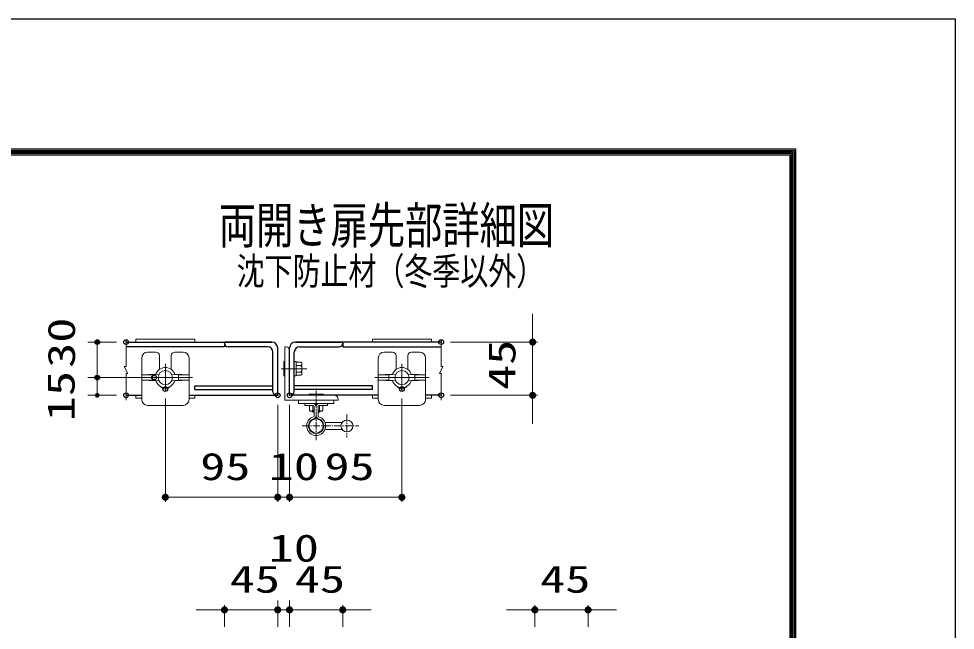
# Model space of a CAD drawing. Units: millimetres, scale not verified, with parts at other scales. Extents: x -5250 to 5250, y -3712 to 3712.
# Drawn here: x 3271 to 5250, y 2420 to 3712 of the extents above; entities that cross this region are included whole.
import ezdxf
from ezdxf.enums import TextEntityAlignment as Align

# ---------------------------------------------------------------- set-up
doc = ezdxf.new("R2010")
doc.units = ezdxf.units.MM
doc.header["$LTSCALE"] = 20
doc.header["$PDMODE"] = 32
doc.header["$PDSIZE"] = 10
doc.linetypes.add('USER1', pattern=[50.8, 31.75, -6.35, 6.35, -6.35])
doc.linetypes.add('USER4', pattern=[1.125, 0.75, -0.125, 0.125, -0.125])
for name, color, linetype, lineweight in [('0-0_D-TTL', 7, 'Continuous', 25), ('0-2_D-STR-TXT', 7, 'Continuous', 13), ('0-3_D-STR1', 1, 'Continuous', 25), ('0-4_D-STR3', 3, 'Continuous', 13), ('0-5_D-BMK', 2, 'Continuous', 13), ('0-6_D-STR-DIM', 7, 'Continuous', 13), ('0-7_0', 7, 'Continuous', 25)]:
    doc.layers.add(name, color=color, linetype=linetype, lineweight=lineweight)
doc.layers.add('0-8_Defpoints', color=7, linetype='Continuous')
doc.styles.add('ＭＳ ゴシック', font='')
doc.styles.get('ＭＳ ゴシック').set_extended_font_data('MS Gothic')

# ---------------------------------------------------------------- blocks, each defined once
blk = doc.blocks.new('_DotSmall')
at = {"layer": '0-7_0'}
for points in [[(0, 0), (-2.5, 0), (-2.48, 0.313)], [(0, 0), (-2.48, -0.313), (-2.5, 0)], [(0, 0), (-2.48, 0.313), (-2.421, 0.622)], [(0, 0), (-2.421, -0.622), (-2.48, -0.313)], [(0, 0), (-2.421, 0.622), (-2.324, 0.92)], [(0, 0), (-2.324, -0.92), (-2.421, -0.622)], [(0, 0), (-2.324, 0.92), (-2.191, 1.204)], [(0, 0), (-2.191, -1.204), (-2.324, -0.92)], [(0, 0), (-2.191, 1.204), (-2.023, 1.469)], [(0, 0), (-2.023, -1.469), (-2.191, -1.204)], [(0, 0), (-2.023, 1.469), (-1.822, 1.711)], [(0, 0), (-1.822, -1.711), (-2.023, -1.469)], [(0, 0), (-1.822, 1.711), (-1.594, 1.926)], [(0, 0), (-1.594, -1.926), (-1.822, -1.711)], [(0, 0), (-1.594, 1.926), (-1.34, 2.111)], [(0, 0), (-1.34, -2.111), (-1.594, -1.926)], [(0, 0), (-1.34, 2.111), (-1.064, 2.262)], [(0, 0), (-1.064, -2.262), (-1.34, -2.111)], [(0, 0), (-1.064, 2.262), (-0.773, 2.378)], [(0, 0), (-0.773, -2.378), (-1.064, -2.262)], [(0, 0), (-0.773, 2.378), (-0.468, 2.456)], [(0, 0), (-0.468, -2.456), (-0.773, -2.378)], [(0, 0), (-0.468, 2.456), (-0.157, 2.495)], [(0, 0), (-0.157, -2.495), (-0.468, -2.456)], [(0, 0), (-0.157, 2.495), (0.157, 2.495)], [(0, 0), (0.157, -2.495), (-0.157, -2.495)], [(0, 0), (0.157, 2.495), (0.468, 2.456)], [(0, 0), (0.468, 2.456), (0.773, 2.378)], [(0, 0), (0.773, 2.378), (1.064, 2.262)], [(0, 0), (1.064, 2.262), (1.34, 2.111)], [(0, 0), (1.34, 2.111), (1.594, 1.926)], [(0, 0), (1.594, 1.926), (1.822, 1.711)], [(0, 0), (1.822, 1.711), (2.023, 1.469)], [(0, 0), (2.023, 1.469), (2.191, 1.204)], [(0, 0), (2.191, 1.204), (2.324, 0.92)], [(0, 0), (2.324, 0.92), (2.421, 0.622)], [(0, 0), (2.421, 0.622), (2.48, 0.313)], [(0, 0), (2.48, 0.313), (2.5, 0)], [(0, 0), (0.468, -2.456), (0.157, -2.495)], [(0, 0), (0.773, -2.378), (0.468, -2.456)], [(0, 0), (1.064, -2.262), (0.773, -2.378)], [(0, 0), (1.34, -2.111), (1.064, -2.262)], [(0, 0), (1.594, -1.926), (1.34, -2.111)], [(0, 0), (1.822, -1.711), (1.594, -1.926)], [(0, 0), (2.023, -1.469), (1.822, -1.711)], [(0, 0), (2.191, -1.204), (2.023, -1.469)], [(0, 0), (2.324, -0.92), (2.191, -1.204)], [(0, 0), (2.421, -0.622), (2.324, -0.92)], [(0, 0), (2.48, -0.313), (2.421, -0.622)], [(0, 0), (2.5, 0), (2.48, -0.313)]]:
    blk.add_solid(points, dxfattribs=at)

msp = doc.modelspace()

# ---------------------------------------------------------------- linework, layer by layer
at = {"layer": '0-0_D-TTL', "color": 2}
msp.add_lwpolyline([(-5249.84, 3712.5), (5250.16, 3712.5), (5250.16, -3712.5), (-5249.84, -3712.5)], close=True, dxfattribs=at)
at = {"layer": '0-0_D-TTL'}
for points in [[(-4912.34, 3437.5), (4912.66, 3437.5), (4912.66, -3437.5), (-4912.34, -3437.5)], [(-4909.21, 3434.37), (4909.54, 3434.37), (4909.54, -3434.37), (-4909.21, -3434.37)], [(-4906.09, 3431.25), (4906.41, 3431.25), (4906.41, -3431.25), (-4906.09, -3431.25)], [(-4902.96, 3428.12), (4903.29, 3428.12), (4903.29, -3428.12), (-4902.96, -3428.12)], [(-4899.84, 3425), (4900.16, 3425), (4900.16, -3425), (-4899.84, -3425)]]:
    msp.add_lwpolyline(points, close=True, dxfattribs=at)
at = {"layer": '0-3_D-STR1'}
for p, q in [((3497.65, 3029.26), (3805.61, 3029.26)), ((3805.61, 3029.26), (3705.61, 3029.26)), ((3705.61, 3026.76), (3705.61, 3029.26)), ((3855.61, 3029.26), (3955.61, 3029.26)), ((4163.58, 3029.26), (3855.61, 3029.26)), ((3955.61, 3026.76), (3955.61, 3029.26)), ((3705.61, 3019.26), (3497.65, 3019.26)), ((3705.61, 3026.76), (3705.61, 3019.26)), ((3796.86, 3019.26), (3713.11, 3019.26)), ((3818.11, 2916.76), (3818.11, 3016.76)), ((3843.11, 2916.76), (3843.11, 3016.76)), ((3864.36, 3019.26), (3948.11, 3019.26)), ((3955.61, 3026.76), (3955.61, 3019.26)), ((3955.61, 3019.26), (4163.58, 3019.26)), ((3808.11, 2924.26), (3808.11, 3008.01)), ((3853.11, 2924.26), (3853.11, 3008.01)), ((3643.11, 2929.26), (3643.11, 2936.76)), ((3643.11, 2936.76), (3808.11, 2936.76)), ((4018.11, 2936.76), (3853.11, 2936.76)), ((4018.11, 2929.26), (4018.11, 2936.76)), ((3497.65, 2916.76), (3530.61, 2916.76)), ((3630.61, 2916.76), (3818.11, 2916.76)), ((3643.11, 2929.26), (3808.11, 2929.26)), ((4030.61, 2916.76), (3843.11, 2916.76)), ((4018.11, 2929.26), (3853.11, 2929.26)), ((4163.58, 2916.76), (4130.61, 2916.76))]:
    msp.add_line(p, q, dxfattribs=at)
for centre, radius, start, end in [((3805.61, 3016.76), 12.5, 0, 90), ((3855.61, 3016.76), 12.5, 90, 180), ((3713.11, 3026.76), 7.5, 180, 270), ((3796.86, 3008.01), 11.25, 0, 90), ((3864.36, 3008.01), 11.25, 90, 180), ((3948.11, 3026.76), 7.5, 270, 0), ((3815.61, 2924.26), 7.5, 180, 270), ((3845.61, 2924.26), 7.5, 270, 0)]:
    msp.add_arc(centre, radius, start, end, dxfattribs=at)
at = {"layer": '0-4_D-STR3'}
for p, q in [((3643.11, 3035.51), (3518.11, 3035.51)), ((3518.11, 3029.26), (3518.11, 3035.51)), ((3643.11, 3029.26), (3643.11, 3035.51)), ((4143.11, 3035.51), (4018.11, 3035.51)), ((4018.11, 3029.26), (4018.11, 3035.51)), ((4143.11, 3029.26), (4143.11, 3035.51)), ((3833.11, 3019.26), (3835.61, 3019.26)), ((3833.11, 3019.26), (3833.11, 2906.76)), ((3835.61, 3019.26), (3833.11, 3019.26)), ((3843.11, 3011.76), (3843.11, 2916.76)), ((3530.61, 2908.01), (3530.61, 2995.51)), ((3543.11, 3008.01), (3560.61, 3008.01)), ((3568.11, 2971.45), (3568.11, 3000.51)), ((3593.11, 2971.45), (3593.11, 3000.51)), ((3600.61, 3008.01), (3618.11, 3008.01)), ((3630.61, 2908.01), (3630.61, 2995.51)), ((4030.61, 2908.01), (4030.61, 2995.51)), ((4043.11, 3008.01), (4060.61, 3008.01)), ((4068.11, 2971.45), (4068.11, 3000.51)), ((4093.11, 2971.45), (4093.11, 3000.51)), ((4100.61, 3008.01), (4118.11, 3008.01)), ((4130.61, 2908.01), (4130.61, 2995.51)), ((3825.61, 2973.01), (3879.88, 2973.01)), ((3830.94, 2988.01), (3830.94, 2958.01)), ((3830.94, 2988.01), (3832.19, 2988.01)), ((3830.94, 2966.76), (3830.94, 2979.26)), ((3830.94, 2966.76), (3830.94, 2979.26)), ((3832.19, 2988.01), (3832.19, 2958.01)), ((3832.19, 2988.01), (3833.11, 2987.23)), ((3853.11, 2988.26), (3856.86, 2988.26)), ((3853.11, 2957.76), (3853.11, 2988.26)), ((3867.16, 2980.01), (3856.86, 2980.01)), ((3869.36, 2983.42), (3869.36, 2962.61)), ((3560.51, 2961.14), (3530.61, 2959.89)), ((3553.11, 2959.89), (3530.61, 2959.89)), ((3530.61, 2948.64), (3530.61, 2959.89)), ((3566.98, 2960.51), (3553.11, 2959.89)), ((3553.11, 2948.64), (3553.11, 2959.89)), ((3594.25, 2960.51), (3608.11, 2959.89)), ((3600.72, 2961.14), (3630.61, 2959.89)), ((3608.11, 2959.89), (3630.61, 2959.89)), ((3608.11, 2948.64), (3608.11, 2959.89)), ((3630.61, 2948.64), (3630.61, 2959.89)), ((3830.94, 2958.01), (3832.19, 2958.01)), ((3832.19, 2958.01), (3833.11, 2958.79)), ((3867.16, 2966.01), (3856.86, 2966.01)), ((4060.51, 2961.14), (4030.61, 2959.89)), ((4053.11, 2959.89), (4030.61, 2959.89)), ((4030.61, 2948.64), (4030.61, 2959.89)), ((4066.98, 2960.51), (4053.11, 2959.89)), ((4053.11, 2948.64), (4053.11, 2959.89)), ((4094.25, 2960.51), (4108.11, 2959.89)), ((4100.72, 2961.14), (4130.61, 2959.89)), ((4108.11, 2959.89), (4130.61, 2959.89)), ((4108.11, 2948.64), (4108.11, 2959.89)), ((4130.61, 2948.64), (4130.61, 2959.89)), ((3553.11, 2948.64), (3530.61, 2948.64)), ((3560.51, 2947.39), (3530.61, 2948.64)), ((3566.98, 2948.01), (3553.11, 2948.64)), ((3594.25, 2948.01), (3608.11, 2948.64)), ((3600.72, 2947.39), (3630.61, 2948.64)), ((3608.11, 2948.64), (3630.61, 2948.64)), ((4053.11, 2948.64), (4030.61, 2948.64)), ((4060.51, 2947.39), (4030.61, 2948.64)), ((4066.98, 2948.01), (4053.11, 2948.64)), ((4080.61, 2930.51), (4080.81, 2930.51)), ((4094.25, 2948.01), (4108.11, 2948.64)), ((4100.72, 2947.39), (4130.61, 2948.64)), ((4108.11, 2948.64), (4130.61, 2948.64)), ((3518.11, 2910.51), (3518.11, 2916.76)), ((3530.61, 2910.51), (3518.11, 2910.51)), ((3643.11, 2910.51), (3630.61, 2910.51)), ((3643.11, 2910.51), (3643.11, 2916.76)), ((3843.11, 2916.76), (3938.11, 2916.76)), ((3884.36, 2918.94), (3914.36, 2918.94)), ((3884.36, 2918.94), (3884.36, 2917.69)), ((3884.36, 2917.69), (3914.36, 2917.69)), ((3884.36, 2917.69), (3885.15, 2916.76)), ((3905.61, 2918.94), (3893.11, 2918.94)), ((3905.61, 2918.94), (3893.11, 2918.94)), ((3914.36, 2917.69), (3913.58, 2916.76)), ((3914.36, 2918.94), (3914.36, 2917.69)), ((4018.11, 2910.51), (4018.11, 2916.76)), ((4030.61, 2910.51), (4018.11, 2910.51)), ((4143.11, 2910.51), (4130.61, 2910.51)), ((4143.11, 2910.51), (4143.11, 2916.76)), ((3543.11, 2895.51), (3618.11, 2895.51)), ((3833.11, 2906.76), (3945.61, 2906.76)), ((3861.86, 2906.76), (3936.86, 2906.76)), ((3861.86, 2899.26), (3861.86, 2906.76)), ((3861.86, 2899.26), (3936.86, 2899.26)), ((3875.61, 2895.26), (3875.61, 2899.26)), ((3875.61, 2895.26), (3893.36, 2895.26)), ((3885.55, 2895.26), (3885.55, 2885.22)), ((3892.36, 2885.22), (3892.36, 2895.26)), ((3895.36, 2873.44), (3895.36, 2893.26)), ((3903.36, 2873.44), (3903.36, 2893.26)), ((3905.36, 2895.26), (3923.11, 2895.26)), ((3906.36, 2885.22), (3906.36, 2895.26)), ((3913.18, 2885.22), (3913.18, 2895.26)), ((3923.11, 2895.26), (3923.11, 2899.26)), ((3936.86, 2899.26), (3936.86, 2906.76)), ((3945.61, 2906.76), (3945.61, 2909.26)), ((4043.11, 2895.51), (4118.11, 2895.51)), ((3888.96, 2883.01), (3895.36, 2883.01)), ((3891.86, 2883.01), (3891.86, 2882.69)), ((3891.86, 2882.69), (3893.11, 2881.44)), ((3891.86, 2882.69), (3895.36, 2882.69)), ((3893.11, 2883.01), (3893.11, 2881.44)), ((3895.36, 2881.44), (3893.11, 2881.44)), ((3903.36, 2883.01), (3909.77, 2883.01)), ((3903.36, 2882.69), (3906.86, 2882.69)), ((3905.61, 2881.44), (3903.36, 2881.44)), ((3905.61, 2883.01), (3905.61, 2881.44)), ((3906.86, 2882.69), (3905.61, 2881.44)), ((3906.86, 2883.01), (3906.86, 2882.69)), ((3954.36, 2859.51), (3918.17, 2859.51)), ((3954.36, 2844.51), (3918.17, 2844.51))]:
    msp.add_line(p, q, dxfattribs=at)
at = {"layer": '0-4_D-STR3', "linetype": 'USER1'}
for p, q in [((3580.61, 2925.51), (3580.61, 2983.01)), ((4080.61, 2925.51), (4080.61, 2983.01)), ((3523.11, 2954.26), (3638.11, 2954.26)), ((4023.11, 2954.26), (4138.11, 2954.26))]:
    msp.add_line(p, q, dxfattribs=at)
at = {"layer": '0-4_D-STR3', "linetype": 'USER4'}
for p, q in [((3849.19, 2973.01), (3826.78, 2973.01)), ((3899.36, 2822.3), (3899.36, 2930.92)), ((3964.36, 2876.58), (3964.36, 2827.45)), ((3869.66, 2852.01), (3989.26, 2852.01))]:
    msp.add_line(p, q, dxfattribs=at)
at = {"layer": '0-4_D-STR3'}
for points in [[(3853.11, 2957.76), (3856.86, 2957.76), (3856.86, 2988.26)], [(3867.16, 2959.2), (3856.86, 2959.2), (3856.86, 2986.82), (3867.16, 2986.82)]]:
    msp.add_lwpolyline(points, dxfattribs=at)
for centre, radius in [((3580.61, 2954.26), 15), ((4080.61, 2954.26), 15), ((3899.36, 2852.01), 15), ((3964.36, 2852.01), 12.5)]:
    msp.add_circle(centre, radius, dxfattribs=at)
for centre, radius, start, end in [((3835.61, 3011.76), 7.5, 0, 90), ((3543.11, 2995.51), 12.5, 90, 180), ((3560.61, 3000.51), 7.5, 0, 90), ((3600.61, 3000.51), 7.5, 90, 180), ((3618.11, 2995.51), 12.5, 0, 90), ((4043.11, 2995.51), 12.5, 90, 180), ((4060.61, 3000.51), 7.5, 0, 90), ((4100.61, 3000.51), 7.5, 90, 180), ((4118.11, 2995.51), 12.5, 0, 90), ((3580.61, 2954.26), 21.25, 16.24618, 163.75382), ((3865.63, 2983.42), 3.73, 294.09089, 65.90911), ((3857.17, 2973.01), 12.2, 324.98342, 35.01658), ((4080.61, 2954.26), 21.25, 16.24618, 163.75382), ((3865.63, 2962.61), 3.73, 294.09089, 65.90911), ((3580.61, 2954.26), 21.25, 196.24618, 343.75382), ((3580.61, 2943.01), 12.5, 216.8699, 270), ((3580.61, 2943.01), 12.5, 270, 323.1301), ((4080.61, 2954.26), 21.25, 196.24618, 343.75382), ((4080.61, 2943.01), 12.5, 216.8699, 270), ((4080.61, 2943.01), 12.5, 270, 323.1301), ((3938.11, 2909.26), 7.5, 0, 90), ((3543.11, 2908.01), 12.5, 180, 270), ((3618.11, 2908.01), 12.5, 270, 0), ((3893.36, 2893.26), 6, 0, 90), ((3893.36, 2893.26), 2, 0, 90), ((3905.36, 2893.26), 6, 90, 180), ((3905.36, 2893.26), 2, 90, 180), ((4043.11, 2908.01), 12.5, 180, 270), ((4118.11, 2908.01), 12.5, 270, 0), ((3899.36, 2852.01), 20.25, 105.64421, 74.35579), ((3888.96, 2886.74), 3.73, 204.09089, 335.90911), ((3899.36, 2895.21), 12.2, 234.98342, 250.85903), ((3893.36, 2873.44), 2, 285.64421, 0), ((3893.36, 2873.44), 6, 285.64421, 0), ((3905.36, 2873.44), 6, 180, 254.35579), ((3899.36, 2895.21), 12.2, 289.14097, 305.01658), ((3905.36, 2873.44), 2, 180, 254.35579), ((3909.77, 2886.74), 3.73, 204.09089, 335.90911), ((3899.36, 2852.01), 16.25, 105.64421, 74.35579)]:
    msp.add_arc(centre, radius, start, end, dxfattribs=at)
at = {"layer": '0-5_D-BMK'}
for p, q in [((3493.9, 2978.01), (3501.4, 2963.01)), ((4167.33, 2978.01), (4159.83, 2963.01)), ((3497.65, 2963.01), (3497.65, 2906.53)), ((3501.4, 2963.01), (3497.65, 2963.01)), ((4159.83, 2963.01), (4163.58, 2963.01)), ((4163.58, 2963.01), (4163.58, 2906.53))]:
    msp.add_line(p, q, dxfattribs=at)
for points in [[(3497.65, 3034.35), (3497.65, 2978.01), (3493.9, 2978.01)], [(4163.58, 3034.35), (4163.58, 2978.01), (4167.33, 2978.01)]]:
    msp.add_lwpolyline(points, dxfattribs=at)
at = {"layer": '0-6_D-STR-DIM'}
for p, q in [((4356.89, 3029.26), (4356.89, 3089.26)), ((3477.65, 3029.26), (3416.72, 3029.26)), ((3436.72, 2954.26), (3436.72, 3029.26)), ((4183.58, 3029.26), (4366.89, 3029.26)), ((4356.89, 2916.76), (4356.89, 3029.26)), ((3536.86, 2954.26), (3416.72, 2954.26)), ((3536.86, 2954.26), (3416.72, 2954.26)), ((3436.72, 2916.76), (3436.72, 2954.26)), ((3477.65, 2916.76), (3416.72, 2916.76)), ((3580.61, 2910.06), (3580.61, 2691.36)), ((4080.61, 2910.06), (4080.61, 2691.36)), ((4183.58, 2916.76), (4366.89, 2916.76)), ((4356.89, 2916.76), (4356.89, 2856.76)), ((3818.11, 2896.76), (3818.11, 2691.36)), ((3818.11, 2896.76), (3818.11, 2691.36)), ((3843.11, 2896.76), (3843.11, 2691.36)), ((3843.11, 2896.76), (3843.11, 2691.36)), ((3580.61, 2701.36), (3818.11, 2701.36)), ((3818.11, 2701.36), (3758.11, 2701.36)), ((3843.11, 2701.36), (3818.11, 2701.36)), ((3843.11, 2701.36), (3903.11, 2701.36)), ((3843.11, 2701.36), (4080.61, 2701.36)), ((3818.11, 2427.82), (3818.11, 2483.38)), ((3843.11, 2427.82), (3843.11, 2483.38)), ((3705.61, 2463.38), (3645.61, 2463.38)), ((3705.61, 2427.82), (3705.61, 2473.38)), ((3705.61, 2463.38), (3818.11, 2463.38)), ((3818.11, 2463.38), (3778.11, 2463.38)), ((3843.11, 2463.38), (3783.11, 2463.38)), ((3818.11, 2427.82), (3818.11, 2473.38)), ((3818.11, 2463.38), (3878.11, 2463.38)), ((3818.11, 2463.38), (3843.11, 2463.38)), ((3843.11, 2427.82), (3843.11, 2473.38)), ((3955.61, 2463.38), (3843.11, 2463.38)), ((3843.11, 2463.38), (3883.11, 2463.38)), ((3955.61, 2427.82), (3955.61, 2473.38)), ((3955.61, 2463.38), (4015.61, 2463.38)), ((4361.62, 2463.38), (4301.62, 2463.38)), ((4361.62, 2427.82), (4361.62, 2473.38)), ((4361.62, 2463.38), (4474.12, 2463.38)), ((4474.12, 2427.82), (4474.12, 2473.38)), ((4474.12, 2463.38), (4534.12, 2463.38))]:
    msp.add_line(p, q, dxfattribs=at)
at = {"layer": '0-8_Defpoints'}
for p in [(3436.72, 3029.26), (3497.65, 3029.26), (4163.58, 3029.26), (4356.89, 3029.26), (3436.72, 2954.26), (3556.86, 2954.26), (3580.61, 2930.06), (4080.61, 2930.06), (3497.65, 2916.76), (3818.11, 2916.76), (3843.11, 2916.76), (4163.58, 2916.76), (3818.11, 2701.36), (4080.61, 2701.36), (3818.11, 2463.38), (3843.11, 2463.38), (4474.12, 2463.38)]:
    msp.add_point(p, dxfattribs=at)

# ---------------------------------------------------------------- block references
at = {"layer": '0-6_D-STR-DIM'}
for p, xscale, yscale, rotation in [((3436.72, 3029.26), 2, 2, 90), ((4356.89, 3029.26), 3, 3, 270), ((3436.72, 2954.26), 2, 2, 90), ((3436.72, 2954.26), 2, 2, 270), ((3436.72, 2916.76), 2, 2, 270), ((4356.89, 2916.76), 3, 3, 90), ((3580.61, 2701.36), 3, 3, 180), ((3843.11, 2701.36), 3, 3, 180), ((3843.11, 2701.36), 3, 3, 180), ((3818.11, 2463.38), 3, 3, 180), ((3843.11, 2463.38), 2, 2, 180), ((3955.61, 2463.38), 3, 3, 180), ((4474.12, 2463.38), 3, 3, 180)]:
    msp.add_blockref('_DotSmall', p, dxfattribs=dict(at, xscale=xscale, yscale=yscale, rotation=rotation))
for p, xscale, yscale in [((3818.11, 2701.36), 3, 3), ((3818.11, 2701.36), 3, 3), ((4080.61, 2701.36), 3, 3), ((3705.61, 2463.38), 3, 3), ((3818.11, 2463.38), 2, 2), ((3843.11, 2463.38), 3, 3), ((4361.62, 2463.38), 3, 3)]:
    msp.add_blockref('_DotSmall', p, dxfattribs=dict(at, xscale=xscale, yscale=yscale))

# ---------------------------------------------------------------- texts
at = {"layer": '0-2_D-STR-TXT', "style": 'ＭＳ ゴシック', "width": 0.75}
for s, height, p in [('両開き扉先部詳細図', 76.98, (3693.56, 3214.45)), ('沈下防止材（冬季以外）', 57.77, (3731.32, 3133.02))]:
    msp.add_text(s, height=height, dxfattribs=at).set_placement(p, align=Align.BOTTOM_LEFT)
at = {"layer": '0-6_D-STR-DIM', "style": 'ＭＳ ゴシック', "width": 1.35}
for s, p in [('30', (3407.03, 2974.87)), ('45', (4337.99, 2928.01)), ('15', (3406.26, 2862.08))]:
    msp.add_text(s, height=57.77, rotation=90, dxfattribs=at).set_placement(p, align=Align.BOTTOM_LEFT)
for s, p in [('95', (3654.36, 2720.26)), ('10', (3799.11, 2720.26)), ('95', (3916.86, 2720.26)), ('10', (3799.11, 2547.88)), ('45', (3716.86, 2482.28)), ('45', (3854.36, 2482.28)), ('45', (4372.87, 2482.28))]:
    msp.add_text(s, height=57.77, dxfattribs=at).set_placement(p, align=Align.BOTTOM_LEFT)

doc.saveas('drawing.dxf')
